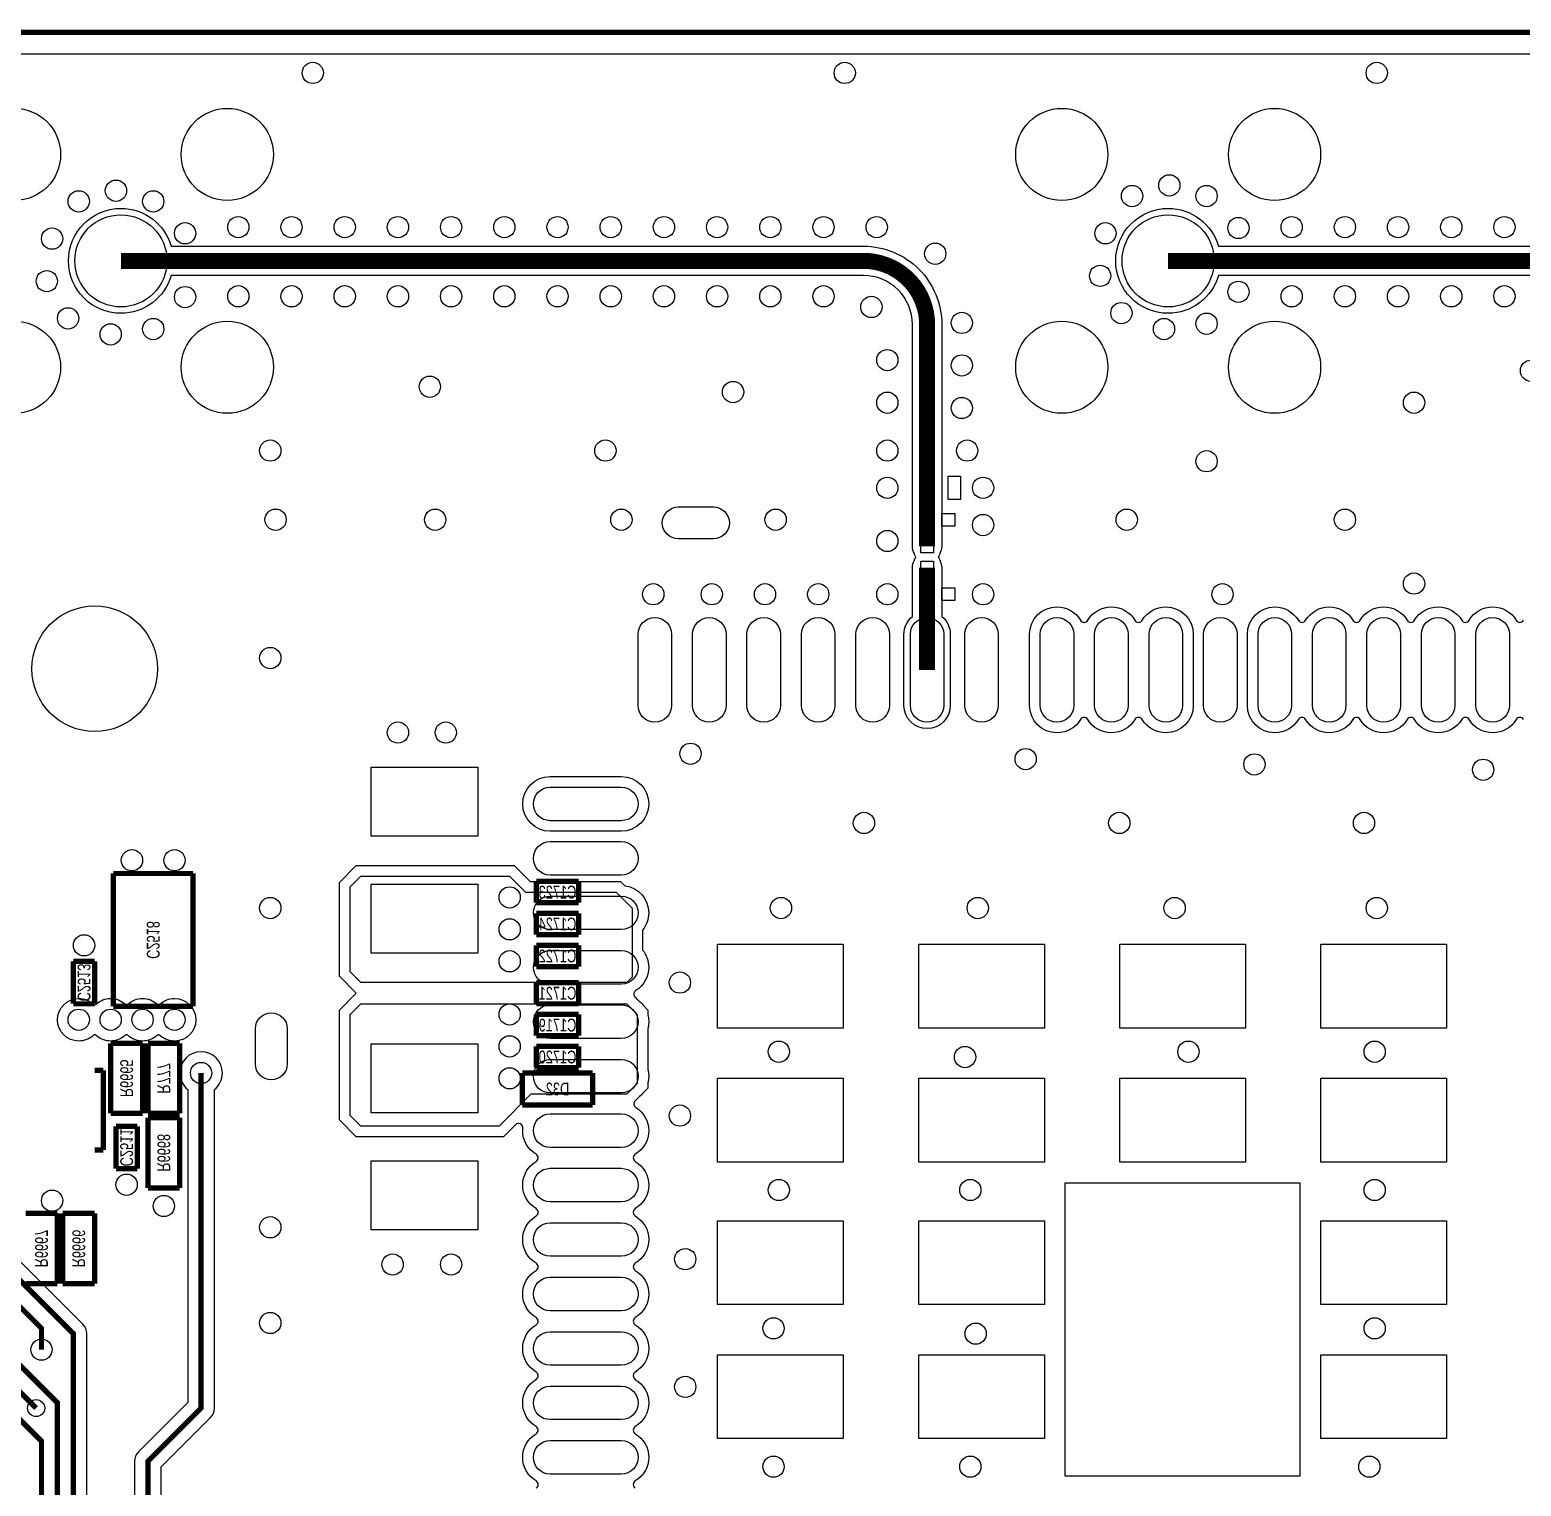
# Model space of a CAD drawing. Extents: x 208 to 378, y -7 to 113.
# Drawn here: x 278.49 to 314.09, y 78.4 to 113.17 of the extents above; entities that cross this region are included whole.
import ezdxf
from ezdxf.enums import TextEntityAlignment as Align

# ---------------------------------------------------------------- set-up
doc = ezdxf.new("R2010")
doc.units = 0
for name, color, linetype in [('BG_OUTLINE', 5, 'CONTINUOUS'), ('ET_TOP', 80, 'CONTINUOUS'), ('PG_SILKSCREEN_BOTTOM', 142, 'CONTINUOUS'), ('PIN_TOP', 141, 'CONTINUOUS'), ('RD_ASSEMBLY_BOTTOM', 212, 'CONTINUOUS'), ('VC_TOP', 43, 'CONTINUOUS')]:
    doc.layers.add(name, color=color, linetype=linetype)

msp = doc.modelspace()

# ---------------------------------------------------------------- linework, layer by layer
at = {"layer": 'BG_OUTLINE', "const_width": 0.127}
msp.add_lwpolyline([(378.144278, 113.105184), (208.150206, 113.105184)], dxfattribs=at)
at = {"layer": 'ET_TOP'}
msp.add_lwpolyline([(208.658206, 6.096), (208.658206, 112.597184), (377.636278, 112.597184)], dxfattribs=at)
for points in [[(300.256956, 100.838, -0.131412), (300.21022, 100.663248, -0.14625), (300.173136, 100.584, -0.14625), (300.21022, 100.504752, -0.131412), (300.256956, 100.33), (300.256956, 99.166426, -0.224947), (300.459648, 98.73869), (300.459648, 97.038922, -1), (299.353732, 97.038922), (299.353732, 98.73869, -0.224947), (299.556424, 99.166426), (299.556424, 100.33, -0.131412), (299.60316, 100.504752, -0.14625), (299.640244, 100.584, -0.14625), (299.60316, 100.663248, -0.131412), (299.556424, 100.838), (299.556424, 106.134408, 0.414243), (298.38777, 107.303062), (281.863292, 107.303062, -0.333465), (280.660602, 106.4006, -1), (280.660602, 108.906056, -0.333465), (281.863292, 108.003594), (298.38777, 108.003594, -0.414232), (300.256956, 106.134408)], [(306.261008, 98.73869), (306.261008, 97.038414, -0.4141), (305.606704, 96.384364, -0.264705), (305.044094, 96.704658, 0.569366), (304.869342, 96.704658, -0.5693), (303.744122, 96.704658, 0.569366), (303.56937, 96.704658, -0.264705), (303.00676, 96.384364, -0.4141), (302.352456, 97.038922), (302.352456, 98.739198, -0.4141), (303.00676, 99.393248, -0.264705), (303.56937, 99.072954, 0.569366), (303.744122, 99.072954, -0.5693), (304.869342, 99.072954, 0.569366), (305.044094, 99.072954, -0.264705), (305.606704, 99.393248, -0.4141)], [(290.906962, 95.342964), (292.60673, 95.342964, -1), (292.60673, 94.034356), (290.906962, 94.034356, -1)], [(280.762456, 89.907364, 0.393482), (280.831544, 89.907364, -0.189566), (281.178, 90.043508, -0.189566), (281.524456, 89.907364, 0.393482), (281.593544, 89.907364, -0.189436), (281.939746, 90.043508), (281.94, 90.043508, -1), (281.94, 89.026492), (281.939746, 89.026492, -0.189436), (281.593544, 89.162636, 0.393482), (281.524456, 89.162636, -0.189566), (281.178, 89.026492, -0.189566), (280.831544, 89.162636, 0.393482), (280.762456, 89.162636, -0.189566), (280.416, 89.026492, -0.189566), (280.069544, 89.162636, 0.393482), (280.000456, 89.162636, -0.189436), (279.654254, 89.026492), (279.654, 89.026492, -1), (279.654, 90.043508), (279.654254, 90.043508, -0.189436), (280.000456, 89.907364, 0.393482), (280.069544, 89.907364, -0.189566), (280.416, 90.043508, -0.189566)]]:
    msp.add_lwpolyline(points, format="xyb", close=True, dxfattribs=at)
for points, format in [([(319.452752, 107.303062), (306.864004, 107.303062, -0.333465), (305.661314, 106.4006, -1), (305.661314, 108.906056, -0.333465), (306.864004, 108.003594), (319.452752, 108.003594, -0.414222)], "xyb"), ([(314.144152, 96.704658, 0.569366), (313.9694, 96.704658, -0.5693), (312.84418, 96.704658, 0.569366), (312.669428, 96.704658, -0.5693), (311.544208, 96.704658, 0.569366), (311.369456, 96.704658, -0.5693), (310.244236, 96.704658, 0.569366), (310.069484, 96.704658, -0.264705), (309.506874, 96.384364, -0.264784), (308.94401, 96.704912, 0.568718), (308.769512, 96.704912, -0.264784), (308.206648, 96.384364, -0.4141), (307.552344, 97.038922), (307.552344, 98.739198, -0.4141), (308.206648, 99.393248, -0.264784), (308.769512, 99.0727, 0.568718), (308.94401, 99.0727, -0.264784), (309.506874, 99.393248, -0.264705), (310.069484, 99.072954, 0.569366), (310.244236, 99.072954, -0.5693), (311.369456, 99.072954, 0.569366), (311.544208, 99.072954, -0.5693), (312.669428, 99.072954, 0.569366), (312.84418, 99.072954, -0.5693), (313.9694, 99.072954, 0.569366), (314.144152, 99.072954, -0.5693)], "xyb"), ([(290.572698, 78.35138, 0.569366), (290.572698, 78.526132, -0.5693), (290.572698, 79.651352, 0.569366), (290.572698, 79.826104, -0.5693), (290.572698, 80.951324, 0.569366), (290.572698, 81.126076, -0.5693), (290.572698, 82.251296, 0.569366), (290.572698, 82.426048, -0.264705), (290.252404, 82.988658, -0.264784), (290.572952, 83.551522, 0.568718), (290.572952, 83.72602, -0.264784), (290.252404, 84.288884, -0.264705), (290.572698, 84.851494, 0.569366), (290.572698, 85.026246, -0.5693), (290.572698, 86.151466, 0.569366), (290.572698, 86.326218, -0.264705), (290.252404, 86.888828, -0.023135), (290.255452, 86.94928, 0.703488), (290.082224, 87.03056), (289.79241, 86.740492), (286.27959, 86.740492), (285.876492, 87.14359), (285.876492, 89.76741), (286.279336, 90.17), (285.876492, 90.57259), (285.876492, 92.81541), (286.27959, 93.218508), (290.04641, 93.218508), (290.42741, 92.837508), (292.58641, 92.837508), (292.685216, 92.738702), (292.701726, 92.736162, -0.37225), (293.261288, 92.088716, -0.171193), (293.116508, 91.678252), (293.116508, 91.199208, -0.171193), (293.261288, 90.788744, -0.258857), (292.953186, 90.2335, 0.482284), (292.935152, 90.075512), (292.995604, 90.01506), (292.998398, 90.013028, -0.072004), (293.130986, 89.88044), (293.133018, 89.877646), (293.243508, 89.76741), (293.243508, 89.64041), (293.244778, 89.634822, -0.113043), (293.244778, 89.342722), (293.243508, 89.337134), (293.243508, 88.340438), (293.244778, 88.33485, -0.113043), (293.244778, 88.04275), (293.243508, 88.037162), (293.243508, 87.90559), (293.117778, 87.780114), (293.116254, 87.778082, -0.053531), (293.017448, 87.679276), (293.015416, 87.677752), (292.937946, 87.600282, 0.481066), (292.955726, 87.442548, -0.257607), (293.261288, 86.888828, -0.264705), (292.940994, 86.326218, 0.569366), (292.940994, 86.151466, -0.5693), (292.940994, 85.026246, 0.569366), (292.940994, 84.851494, -0.264705), (293.261288, 84.288884, -0.264784), (292.94074, 83.72602, 0.568718), (292.94074, 83.551522, -0.264784), (293.261288, 82.988658, -0.264705), (292.940994, 82.426048, 0.569366), (292.940994, 82.251296, -0.5693), (292.940994, 81.126076, 0.569366), (292.940994, 80.951324, -0.5693), (292.940994, 79.826104, 0.569366), (292.940994, 79.651352, -0.5693), (292.940994, 78.526132, 0.569366), (292.940994, 78.35138, -0.264705)], "xyb"), ([(281.623008, 74.517504), (281.623008, 78.862428), (282.79979, 80.03921, 0.198912), (282.893008, 80.264), (282.893008, 87.867998, 0.227542), (283.083508, 88.264746), (283.083508, 88.265, 1), (282.066492, 88.265), (282.066492, 88.264746, 0.227542), (282.256992, 87.867998), (282.256992, 80.395572), (281.08021, 79.21879, 0.198912), (280.986992, 78.994), (280.986992, 68.421504, -0.457333)], "xyb"), ([(280.797, 67.818, 0.127, 0.127, 0), (279.527, 69.088, 0.127, 0.127, 0), (279.527, 82.042, 0.127, 0.127, 0), (275.4376, 86.1314, 0.127, 0.127, 0), (267.97, 86.1314, 0.127, 0.127, 0), (267.093446, 85.254846, 0.127, 0.127, 0), (261.709154, 85.254846, 0.127, 0.127, 0), (259.715, 83.260692, 0.127, 0.127, 0), (259.715, 78.486, 0.127, 0.127, 0), (258.826, 77.597, 0.127, 0.127, 0), (258.826, 74.041, 0.127, 0.127, 0), (255.778, 70.993, 0.127, 0.127, 0), (255.778, 70.739, 0.1016, 0.1016, 0), (255.604518, 70.565518, 0.1016, 0.1016, 0), (255.604518, 69.06006, 0.1016, 0.1016, 0)], "xyseb"), ([(279.845008, 69.219572), (279.845008, 82.042, 0.198912), (279.75179, 82.26679), (275.66239, 86.35619, 0.198912)], "xyb"), ([(278.765, 81.661, 0.127, 0.127, 0), (278.765, 82.169, 0.127, 0.127, 0), (275.0566, 85.8774, 0.127, 0.127, 0), (268.224, 85.8774, 0.127, 0.127, 0), (267.246862, 84.900262, 0.127, 0.127, 0), (261.811262, 84.900262, 0.127, 0.127, 0), (260.096, 83.185, 0.127, 0.127, 0), (260.096, 78.232, 0.127, 0.127, 0), (259.08, 77.216, 0.127, 0.127, 0), (259.08, 73.914, 0.127, 0.127, 0), (256.032, 70.866, 0.127, 0.127, 0), (256.032, 70.739, 0.1016, 0.1016, 0), (256.032, 70.612, 0.1016, 0.1016, 0), (255.905, 70.485, 0.1016, 0.1016, 0), (255.905, 69.187314, 0.1016, 0.1016, 0), (255.907032, 69.185282, 0.1016, 0.1016, 0), (255.907032, 68.934838, 0.1016, 0.1016, 0), (255.905, 68.932806, 0.1016, 0.1016, 0), (255.905, 68.707, 0.1016, 0.1016, 0), (256.201926, 68.410074, 0.1016, 0.1016, 0), (256.254504, 68.410074, 0.1016, 0.1016, 0)], "xyseb"), ([(256.90449, 69.06006, 0.1016, 0.1016, 0), (256.90449, 69.07149, 0.1016, 0.1016, 0), (257.175, 69.342, 0.1016, 0.1016, 0), (257.175, 70.485, 0.1016, 0.1016, 0), (257.429, 70.739, 0.127, 0.127, 0), (260.1976, 73.5076, 0.127, 0.127, 0), (260.1976, 75.987656, 0.127, 0.127, 0), (262.128, 77.918056, 0.127, 0.127, 0), (262.128, 82.971894, 0.127, 0.127, 0), (263.313926, 84.15782, 0.127, 0.127, 0), (267.36802, 84.15782, 0.127, 0.127, 0), (268.478, 85.2678, 0.127, 0.127, 0), (274.2692, 85.2678, 0.127, 0.127, 0), (279.146, 80.391, 0.127, 0.127, 0), (279.146, 68.707, 0.127, 0.127, 0), (280.035, 67.818, 0.127, 0.127, 0)], "xyseb"), ([(258.204462, 69.06006, 0.1016, 0.1016, 0), (258.204716, 69.06006, 0.1016, 0.1016, 0), (258.5466, 69.402198, 0.1016, 0.1016, 0), (258.5466, 70.0786, 0.1016, 0.1016, 0), (259.207, 70.739, 0.127, 0.127, 0), (261.4676, 72.9996, 0.127, 0.127, 0), (261.4676, 75.5142, 0.127, 0.127, 0), (264.287, 78.3336, 0.127, 0.127, 0), (264.287, 83.058, 0.127, 0.127, 0), (265.086846, 83.857846, 0.127, 0.127, 0), (267.576046, 83.857846, 0.127, 0.127, 0), (268.605, 84.8868, 0.127, 0.127, 0), (274.0152, 84.8868, 0.127, 0.127, 0), (278.638, 80.264, 0.127, 0.127, 0)], "xyseb")]:
    msp.add_lwpolyline(points, format=format, dxfattribs=at)
at = {"layer": 'ET_TOP', "const_width": 0.38227}
for points in [[(280.660602, 107.653328), (298.38777, 107.653328, -0.414236), (299.90669, 106.134408), (299.90669, 102.235)], [(305.661314, 107.653328), (319.452752, 107.653328, -0.414223), (322.453, 104.65308), (322.453, 102.235)]]:
    msp.add_lwpolyline(points, format="xyb", dxfattribs=at)
at = {"layer": 'ET_TOP'}
for points, const_width in [([(299.90669, 101.473), (299.90669, 102.235)], 0.38227), ([(299.90669, 101.473), (299.90669, 100.838)], 0.38227), ([(299.90669, 100.33), (299.90669, 99.695)], 0.38227), ([(299.90669, 99.695), (299.90669, 97.888806)], 0.38227), ([(281.305, 65.532), (281.305, 78.994), (282.575, 80.264), (282.575, 88.265)], 0.127), ([(279.273, 67.818), (278.765, 68.326), (278.765, 79.4766), (273.6596, 84.582), (268.732, 84.582), (267.6652, 83.5152), (265.3792, 83.5152), (264.668, 82.804), (264.668, 78.2828), (261.747, 75.3618), (261.747, 72.898), (258.854702, 70.005448), (258.854702, 69.710046)], 0.127)]:
    msp.add_lwpolyline(points, dxfattribs=dict(at, const_width=const_width))
for points in [[(290.322, 92.583), (292.481, 92.583), (292.862, 92.202), (292.862, 90.551), (292.735, 90.424), (286.385, 90.424), (286.131, 90.678), (286.131, 92.71), (286.385, 92.964), (289.941, 92.964)], [(292.989, 89.662), (292.989, 88.011), (292.735, 87.757), (290.449, 87.757), (289.687, 86.995), (286.385, 86.995), (286.131, 87.249), (286.131, 89.662), (286.385, 89.916), (292.735, 89.916)], [(303.205896, 78.6384), (303.205896, 85.639656), (308.807104, 85.639656), (308.807104, 78.6384)]]:
    msp.add_lwpolyline(points, close=True, dxfattribs=at)
at = {"layer": 'PG_SILKSCREEN_BOTTOM', "const_width": 0.127}
for points in [[(280.4795, 93.0275), (282.3845, 93.0275)], [(280.4795, 89.8525), (280.4795, 93.0275)], [(282.3845, 93.0275), (282.3845, 89.8525)], [(290.576, 92.837), (290.576, 92.329)], [(291.592, 92.837), (290.576, 92.837)], [(291.592, 92.329), (291.592, 92.837)], [(290.576, 92.329), (291.592, 92.329)], [(290.576, 92.075), (290.576, 91.567)], [(291.592, 92.075), (290.576, 92.075)], [(291.592, 91.567), (291.592, 92.075)], [(290.576, 91.567), (291.592, 91.567)], [(290.576, 91.313), (290.576, 90.805)], [(291.592, 91.313), (290.576, 91.313)], [(291.592, 90.805), (291.592, 91.313)], [(279.527, 90.932), (279.527, 89.916)], [(280.035, 90.932), (279.527, 90.932)], [(280.035, 89.916), (280.035, 90.932)], [(290.576, 90.805), (291.592, 90.805)], [(290.576, 90.424), (290.576, 89.916)], [(291.592, 90.424), (290.576, 90.424)], [(291.592, 89.916), (291.592, 90.424)], [(279.527, 89.916), (280.035, 89.916)], [(282.3845, 89.8525), (280.4795, 89.8525)], [(290.576, 89.916), (291.592, 89.916)], [(290.576, 89.662), (290.576, 89.154)], [(291.592, 89.662), (290.576, 89.662)], [(291.592, 89.154), (291.592, 89.662)], [(280.416, 88.9762), (281.178, 88.9762)], [(280.416, 87.2998), (280.416, 88.9762)], [(281.178, 88.9762), (281.178, 87.2998)], [(281.305, 87.2998), (281.305, 88.9762)], [(281.305, 88.9762), (282.067, 88.9762)], [(282.067, 88.9762), (282.067, 87.2998)], [(290.576, 89.154), (291.592, 89.154)], [(290.576, 88.9), (290.576, 88.392)], [(291.592, 88.9), (290.576, 88.9)], [(291.592, 88.392), (291.592, 88.9)], [(280.237946, 88.32596), (280.038048, 88.32596)], [(280.237946, 86.42604), (280.237946, 88.32596)], [(290.2458, 88.265), (291.9222, 88.265)], [(290.2458, 87.503), (290.2458, 88.265)], [(290.576, 88.392), (291.592, 88.392)], [(291.9222, 88.265), (291.9222, 87.503)], [(281.178, 87.2998), (280.416, 87.2998)], [(282.067, 87.2998), (281.305, 87.2998)], [(281.305, 87.1982), (282.067, 87.1982)], [(281.305, 85.5218), (281.305, 87.1982)], [(282.067, 87.1982), (282.067, 85.5218)], [(291.9222, 87.503), (290.2458, 87.503)], [(281.051, 86.995), (280.543, 86.995)], [(280.543, 86.995), (280.543, 85.979)], [(281.051, 85.979), (281.051, 86.995)], [(280.038048, 86.42604), (280.237946, 86.42604)], [(280.543, 85.979), (281.051, 85.979)], [(282.067, 85.5218), (281.305, 85.5218)], [(278.384, 84.9122), (279.146, 84.9122)], [(279.146, 84.9122), (279.146, 83.2358)], [(279.273, 84.9122), (280.035, 84.9122)], [(279.273, 83.2358), (279.273, 84.9122)], [(280.035, 84.9122), (280.035, 83.2358)], [(279.146, 83.2358), (278.384, 83.2358)], [(280.035, 83.2358), (279.273, 83.2358)]]:
    msp.add_lwpolyline(points, dxfattribs=at)
at = {"layer": 'PIN_TOP'}
for points in [[(299.756576, 101.959918), (299.756576, 102.509828), (300.05655, 102.509828), (300.05655, 101.959918)], [(300.406816, 101.959918), (300.406816, 102.509828), (300.70679, 102.509828), (300.70679, 101.959918)], [(299.75429, 101.3206), (299.75429, 101.6254), (300.05909, 101.6254), (300.05909, 101.3206)], [(300.26229, 101.3206), (300.26229, 101.6254), (300.56709, 101.6254), (300.56709, 101.3206)], [(300.05909, 100.6856), (299.75429, 100.6856), (299.75429, 100.9904), (300.05909, 100.9904)], [(300.05909, 100.1776), (299.75429, 100.1776), (299.75429, 100.4824), (300.05909, 100.4824)], [(299.75429, 99.5426), (299.75429, 99.8474), (300.05909, 99.8474), (300.05909, 99.5426)], [(300.26229, 99.5426), (300.26229, 99.8474), (300.56709, 99.8474), (300.56709, 99.5426)], [(289.179, 93.9165), (286.639, 93.9165), (286.639, 95.5675), (289.179, 95.5675)], [(289.179, 91.1225), (286.639, 91.1225), (286.639, 92.7735), (289.179, 92.7735)], [(297.906821, 89.338912), (294.906827, 89.338912), (294.906827, 91.338908), (297.906821, 91.338908)], [(302.706659, 89.338912), (299.706665, 89.338912), (299.706665, 91.338908), (302.706659, 91.338908)], [(307.506751, 89.338912), (304.506757, 89.338912), (304.506757, 91.338908), (307.506751, 91.338908)], [(312.306843, 89.338912), (309.306849, 89.338912), (309.306849, 91.338908), (312.306843, 91.338908)], [(286.639, 88.9635), (289.179, 88.9635), (289.179, 87.3125), (286.639, 87.3125)], [(297.906821, 86.138766), (294.906827, 86.138766), (294.906827, 88.138762), (297.906821, 88.138762)], [(302.706659, 86.138766), (299.706665, 86.138766), (299.706665, 88.138762), (302.706659, 88.138762)], [(307.506751, 86.138766), (304.506757, 86.138766), (304.506757, 88.138762), (307.506751, 88.138762)], [(312.306843, 86.138766), (309.306849, 86.138766), (309.306849, 88.138762), (312.306843, 88.138762)], [(286.639, 86.1695), (289.179, 86.1695), (289.179, 84.5185), (286.639, 84.5185)], [(297.906821, 82.738722), (294.906827, 82.738722), (294.906827, 84.738718), (297.906821, 84.738718)], [(302.706659, 82.738722), (299.706665, 82.738722), (299.706665, 84.738718), (302.706659, 84.738718)], [(312.306843, 82.738722), (309.306849, 82.738722), (309.306849, 84.738718), (312.306843, 84.738718)], [(297.906821, 79.53883), (294.906827, 79.53883), (294.906827, 81.538826), (297.906821, 81.538826)], [(302.706659, 79.53883), (299.706665, 79.53883), (299.706665, 81.538826), (302.706659, 81.538826)], [(312.306843, 79.53883), (309.306849, 79.53883), (309.306849, 81.538826), (312.306843, 81.538826)]]:
    msp.add_lwpolyline(points, close=True, dxfattribs=at)
for points in [[(293.967027, 101.7778), (294.804973, 101.7778, -1), (294.804973, 101.0158), (293.967027, 101.0158, -1)], [(293.80688, 98.73869), (293.80688, 97.038922, -1), (293.00678, 97.038922), (293.00678, 98.73869, -1)], [(295.106852, 98.73869), (295.106852, 97.038922, -1), (294.306752, 97.038922), (294.306752, 98.73869, -1)], [(296.406824, 98.73869), (296.406824, 97.038922, -1), (295.606724, 97.038922), (295.606724, 98.73869, -1)], [(297.706796, 98.73869), (297.706796, 97.038922, -1), (296.906696, 97.038922), (296.906696, 98.73869, -1)], [(299.006768, 98.73869), (299.006768, 97.038922, -1), (298.206668, 97.038922), (298.206668, 98.73869, -1)], [(300.30674, 98.73869), (300.30674, 97.038922, -1), (299.50664, 97.038922), (299.50664, 98.73869, -1)], [(301.606712, 98.73869), (301.606712, 97.038922, -1), (300.806612, 97.038922), (300.806612, 98.73869, -1)], [(303.40681, 98.73869), (303.40681, 97.038922, -1), (302.60671, 97.038922), (302.60671, 98.73869, -1)], [(304.706782, 98.73869), (304.706782, 97.038922, -1), (303.906682, 97.038922), (303.906682, 98.73869, -1)], [(306.006754, 98.73869), (306.006754, 97.038922, -1), (305.206654, 97.038922), (305.206654, 98.73869, -1)], [(307.306726, 98.73869), (307.306726, 97.038922, -1), (306.506626, 97.038922), (306.506626, 98.73869, -1)], [(308.606698, 98.73869), (308.606698, 97.038922, -1), (307.806598, 97.038922), (307.806598, 98.73869, -1)], [(309.906924, 98.73869), (309.906924, 97.038922, -1), (309.106824, 97.038922), (309.106824, 98.73869, -1)], [(311.206896, 98.73869), (311.206896, 97.038922, -1), (310.406796, 97.038922), (310.406796, 98.73869, -1)], [(312.506868, 98.73869), (312.506868, 97.038922, -1), (311.706768, 97.038922), (311.706768, 98.73869, -1)], [(313.80684, 98.73869), (313.80684, 97.038922, -1), (313.00674, 97.038922), (313.00674, 98.73869, -1)], [(290.906962, 95.08871), (292.60673, 95.08871, -1), (292.60673, 94.28861), (290.906962, 94.28861, -1)], [(290.906962, 93.788738), (292.60673, 93.788738, -1), (292.60673, 92.988638), (290.906962, 92.988638, -1)], [(290.906962, 92.488766), (292.60673, 92.488766, -1), (292.60673, 91.688666), (290.906962, 91.688666, -1)], [(290.906962, 91.188794), (292.60673, 91.188794, -1), (292.60673, 90.388694), (290.906962, 90.388694, -1)], [(290.906962, 89.888822), (292.60673, 89.888822, -1), (292.60673, 89.088722), (290.906962, 89.088722, -1)], [(284.6324, 89.318973), (284.6324, 88.481027, -1), (283.8704, 88.481027), (283.8704, 89.318973, -1)], [(290.906962, 88.58885), (292.60673, 88.58885, -1), (292.60673, 87.78875), (290.906962, 87.78875, -1)], [(290.906962, 87.288878), (292.60673, 87.288878, -1), (292.60673, 86.488778), (290.906962, 86.488778, -1)], [(290.906962, 85.988906), (292.60673, 85.988906, -1), (292.60673, 85.188806), (290.906962, 85.188806, -1)], [(290.906962, 84.688934), (292.60673, 84.688934, -1), (292.60673, 83.888834), (290.906962, 83.888834, -1)], [(290.906962, 83.388708), (292.60673, 83.388708, -1), (292.60673, 82.588608), (290.906962, 82.588608, -1)], [(290.906962, 82.088736), (292.60673, 82.088736, -1), (292.60673, 81.288636), (290.906962, 81.288636, -1)], [(290.906962, 80.788764), (292.60673, 80.788764, -1), (292.60673, 79.988664), (290.906962, 79.988664, -1)], [(290.906962, 79.488792), (292.60673, 79.488792, -1), (292.60673, 78.688692), (290.906962, 78.688692, -1)]]:
    msp.add_lwpolyline(points, format="xyb", close=True, dxfattribs=at)
for centre, radius in [((278.120602, 110.193328), 1.099947), ((283.200602, 110.193328), 1.099947), ((303.121314, 110.193328), 1.099947), ((308.201314, 110.193328), 1.099947), ((280.660602, 107.653328), 1.099947), ((305.661314, 107.653328), 1.099947), ((278.120602, 105.113328), 1.099947), ((283.200602, 105.113328), 1.099947), ((303.121314, 105.113328), 1.099947), ((308.201314, 105.113328), 1.099947), ((280.035, 97.917), 1.499997)]:
    msp.add_circle(centre, radius, dxfattribs=at)
at = {"layer": 'VC_TOP'}
for centre, radius in [((285.242, 112.141), 0.254), ((297.942, 112.141), 0.254), ((310.642, 112.141), 0.254), ((305.689, 109.454188), 0.254), ((279.654, 109.073188), 0.254), ((280.543, 109.327188), 0.254), ((281.432, 109.073188), 0.254), ((304.8, 109.200188), 0.254), ((306.578, 109.200188), 0.254), ((283.464, 108.458), 0.254), ((284.734, 108.458), 0.254), ((286.004, 108.458), 0.254), ((287.274, 108.458), 0.254), ((288.544, 108.458), 0.254), ((289.814, 108.458), 0.254), ((291.084, 108.458), 0.254), ((292.354, 108.458), 0.254), ((293.624, 108.458), 0.254), ((294.894, 108.458), 0.254), ((296.164, 108.458), 0.254), ((297.434, 108.458), 0.254), ((298.704, 108.458), 0.254), ((307.34, 108.438188), 0.254), ((308.61, 108.458), 0.254), ((309.88, 108.458), 0.254), ((311.15, 108.458), 0.254), ((312.42, 108.458), 0.254), ((313.69, 108.458), 0.254), ((279.019, 108.184188), 0.254), ((282.194, 108.311188), 0.254), ((304.165, 108.311188), 0.254), ((300.101, 107.823), 0.254), ((304.038, 107.295188), 0.254), ((278.892, 107.168188), 0.254), ((307.34, 106.914188), 0.254), ((282.194, 106.787188), 0.254), ((283.464, 106.807), 0.254), ((284.734, 106.807), 0.254), ((286.004, 106.807), 0.254), ((287.274, 106.807), 0.254), ((288.544, 106.807), 0.254), ((289.814, 106.807), 0.254), ((291.084, 106.807), 0.254), ((292.354, 106.807), 0.254), ((293.624, 106.807), 0.254), ((294.894, 106.807), 0.254), ((296.164, 106.807), 0.254), ((297.434, 106.807), 0.254), ((308.61, 106.807), 0.254), ((309.88, 106.807), 0.254), ((311.15, 106.807), 0.254), ((312.42, 106.807), 0.254), ((313.69, 106.807), 0.254), ((279.4, 106.279188), 0.254), ((298.577, 106.553), 0.254), ((304.546, 106.406188), 0.254), ((280.416, 105.898188), 0.254), ((281.432, 106.025188), 0.254), ((300.736, 106.172), 0.254), ((305.562, 106.025188), 0.254), ((306.578, 106.152188), 0.254), ((298.958, 105.283), 0.254), ((300.736, 105.156), 0.254), ((314.325, 105.029), 0.254), ((288.036, 104.648), 0.254), ((295.275, 104.521), 0.254), ((298.958, 104.267), 0.254), ((300.736, 104.14), 0.254), ((311.531, 104.267), 0.254), ((284.226, 103.124), 0.254), ((292.227, 103.124), 0.254), ((298.958, 103.124), 0.254), ((300.863, 103.124), 0.254), ((306.578, 102.87), 0.254), ((298.958, 102.235), 0.254), ((301.244, 102.235), 0.254), ((284.353, 101.473), 0.254), ((288.163, 101.473), 0.254), ((292.608, 101.473), 0.254), ((296.291, 101.473), 0.254), ((301.244, 101.346), 0.254), ((304.673, 101.473), 0.254), ((309.88, 101.473), 0.254), ((298.958, 100.965), 0.254), ((311.531, 99.949), 0.254), ((293.37, 99.695), 0.254), ((294.767, 99.695), 0.254), ((296.037, 99.695), 0.254), ((297.307, 99.695), 0.254), ((298.958, 99.695), 0.254), ((301.244, 99.695), 0.254), ((306.959, 99.695), 0.254), ((284.226, 98.171), 0.254), ((287.274, 96.393), 0.254), ((288.417, 96.393), 0.254), ((294.259, 95.885), 0.254), ((302.26, 95.758), 0.254), ((307.721, 95.631), 0.254), ((313.182, 95.504), 0.254), ((298.3992, 94.234), 0.254), ((304.4952, 94.234), 0.254), ((310.3372, 94.234), 0.254), ((280.924, 93.345), 0.254), ((281.94, 93.345), 0.254), ((289.941, 92.456), 0.254), ((284.226, 92.202), 0.254), ((296.418, 92.202), 0.254), ((301.117, 92.202), 0.254), ((305.816, 92.202), 0.254), ((310.642, 92.202), 0.254), ((289.941, 91.694), 0.254), ((279.781, 91.313), 0.254), ((289.941, 90.932), 0.254), ((294.005, 90.424), 0.254), ((279.654, 89.535), 0.254), ((280.416, 89.535), 0.254), ((281.178, 89.535), 0.254), ((281.94, 89.535), 0.254), ((289.941, 89.662), 0.254), ((289.941, 88.9), 0.254), ((296.3672, 88.773), 0.254), ((306.1462, 88.773), 0.254), ((310.5912, 88.773), 0.254), ((300.8122, 88.646), 0.254), ((282.575, 88.265), 0.254), ((289.941, 88.138), 0.254), ((294.005, 87.249), 0.254), ((280.797, 85.598), 0.254), ((279.019, 85.217), 0.254), ((296.3672, 85.471), 0.254), ((300.9392, 85.471), 0.254), ((310.5912, 85.471), 0.254), ((281.686, 85.09), 0.254), ((284.226, 84.582), 0.254), ((294.132, 83.82), 0.254), ((287.147, 83.693), 0.254), ((288.544, 83.693), 0.254), ((284.226, 82.296), 0.254), ((296.2402, 82.169), 0.254), ((301.0662, 82.042), 0.254), ((310.5912, 82.169), 0.254), ((278.765, 81.661), 0.254), ((294.132, 80.772), 0.254), ((278.638, 80.264), 0.2032), ((296.2402, 78.867), 0.254), ((300.9392, 78.867), 0.254), ((310.4642, 78.867), 0.254)]:
    msp.add_circle(centre, radius, dxfattribs=at)

# ---------------------------------------------------------------- texts
at = {"layer": 'RD_ASSEMBLY_BOTTOM', "text_generation_flag": 2, "width": 0.75}
for s, p in [('C1723', (291.084, 92.4306)), ('C1724', (291.084, 91.6686)), ('C1722', (291.084, 90.9066)), ('C1721', (291.084, 90.0176)), ('C1719', (291.084, 89.2556)), ('C1720', (291.084, 88.4936)), ('D32', (291.084, 87.7316))]:
    msp.add_text(s, height=0.3048, dxfattribs=at).set_placement(p, align=Align.CENTER)
for s, p in [('C2518', (281.2796, 91.44)), ('C2513', (279.6286, 90.424)), ('R6665', (280.6446, 88.138)), ('R777', (281.5336, 88.138)), ('C2511', (280.6446, 86.487)), ('R6668', (281.5336, 86.36)), ('R6667', (278.6126, 84.074)), ('R6666', (279.5016, 84.074))]:
    msp.add_text(s, height=0.3048, rotation=270, dxfattribs=at).set_placement(p, align=Align.CENTER)

doc.saveas('drawing.dxf')
